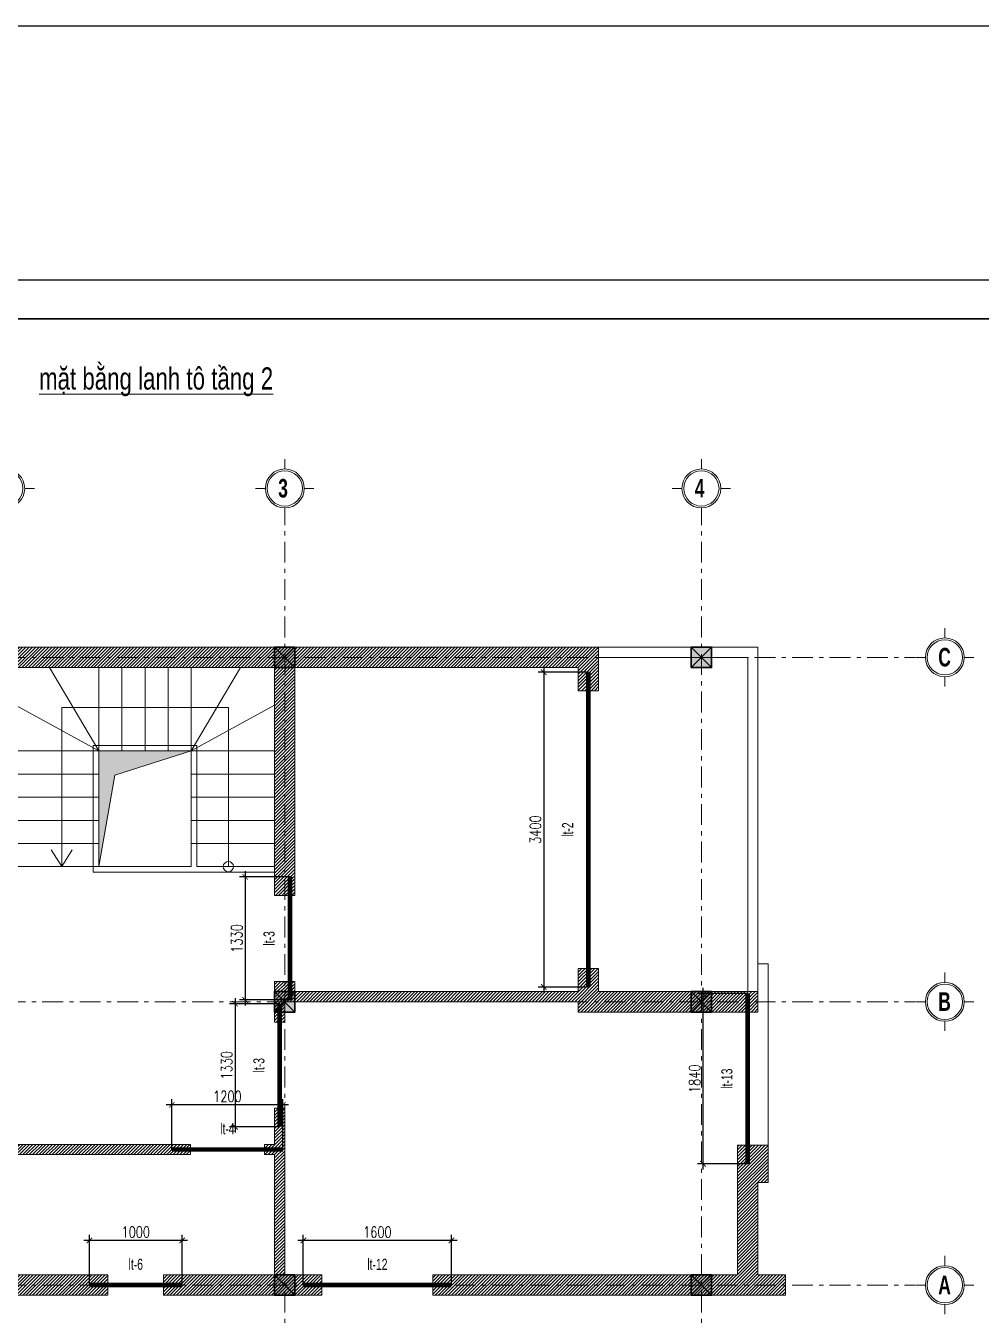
# Model space of a CAD drawing. Extents: x -1855204 to -1466800, y -1308584 to -996495.
# Drawn here: x -1807459 to -1797139, y -1283831 to -1269883 of the extents above; entities that cross this region are included whole.
import ezdxf
from ezdxf.enums import TextEntityAlignment as Align

# ---------------------------------------------------------------- set-up
doc = ezdxf.new("R2010")
doc.units = 0
doc.header["$LTSCALE"] = 150
doc.header["$PDMODE"] = 35
doc.linetypes.add('$1$HIDDEN', pattern=[0.375, 0.25, -0.125])
doc.linetypes.add('_Tim', pattern=[9, 5, -1.5, 1, -1.5])
doc.layers.get('0').update_dxf_attribs({"lineweight": 18})
doc.layers.get('Defpoints').update_dxf_attribs({"lineweight": 18})
for name, color, linetype, lineweight in [('05.Text', 253, 'Continuous', 18), ('06.betong', 2, 'Continuous', 35), ('11.Khung bo', 32, 'Continuous', 50), ('12.Khung', 36, 'Continuous', 25), ('KCVN-THAY', 7, 'Continuous', 25), ('LS - LANH TO', 3, 'Continuous', 35), ('LS-DIM', 251, 'Continuous', 13), ('LS-TEXT', 60, 'Continuous', 20), ('LS-THAY', 7, 'Continuous', 20), ('LS-TRUC', 108, '_Tim', 9)]:
    doc.layers.add(name, color=color, linetype=linetype, lineweight=lineweight)
doc.layers.add('DIM', color=1, linetype='Continuous')
doc.styles.add('AVANTHB', font='')
doc.styles.add('KCVN-LEADER', font='vnromadi.shx', dxfattribs={"width": 0.7, "height": 4})
doc.styles.add('LT', font='vnromadi.shx', dxfattribs={"width": 0.7})
doc.styles.add('vnsimpli', font='vnsimli.shx', dxfattribs={"width": 0.75})
doc.styles.get('AVANTHB').set_extended_font_data('.VnAvantH', bold=True)
doc.dimstyles.new('D-KHLT', dxfattribs={"dimtxt": 150, "dimasz": 0, "dimexe": 0, "dimexo": 0, "dimgap": 0, "dimtad": 1, "dimdec": 0, "dimlfac": 0.1, "dimzin": 0, "dimdsep": 46, "dimtxsty": 'LT', "dimblk1": 'ARCHTICK', "dimblk2": 'ARCHTICK', "dimsah": 1, "dimcen": 0, "dimsd1": 1, "dimsd2": 1, "dimclrd": 256, "dimclre": 256, "dimclrt": 60, "dimadec": 0, "dimazin": 0, "dimtfac": 0.02, "dimtdec": 0, "dimtix": 1, "dimtmove": 2, "dimatfit": 3, "dimldrblk": 'ARCHTICK', "dimfxl": 100, "dimtolj": 1, "dimtzin": 0, "dimarcsym": 0})
doc.dimstyles.new('D100(120)', dxfattribs={"dimtxt": 120, "dimasz": 60, "dimexe": 60, "dimexo": 0, "dimgap": 30, "dimtad": 1, "dimdec": 0, "dimdsep": 46, "dimtxsty": 'vnsimpli', "dimblk": 'ARCHTICK', "dimcen": 0, "dimdle": 60, "dimclrd": 256, "dimclre": 256, "dimclrt": 60, "dimadec": 0, "dimazin": 0, "dimtfac": 1, "dimtdec": 0, "dimtix": 1, "dimtmove": 0, "dimatfit": 3, "dimfxl": 1, "dimarcsym": 0})

# ---------------------------------------------------------------- blocks, each defined once
blk = doc.blocks.new('*U4')
at = {"layer": 'KCVN-THAY', "color": 140}
blk.add_lwpolyline([(214871.7555320811, 86966.67779709103), (215381.7983892245, 86966.67779709103), (215381.7983892245, 86579.67779709067), (214871.7555320811, 86579.67779709067)], close=True, dxfattribs=at)
blk = doc.blocks.new('100')
at = {"layer": '11.Khung bo', "const_width": 26.66642171496807}
blk.add_lwpolyline([(1860912.952608051, -945239.81715016), (1860912.952608051, -916940.07710515), (1896062.629731093, -916940.07710515), (1896062.629731093, -945239.81715016)], close=True, dxfattribs=at)
at = {"layer": '12.Khung', "color": 1}
blk.add_lwpolyline([(1901579.245723378, -945939.8107201778), (1901579.245723378, -916240.083535132), (1859579.631522304, -916240.083535132), (1859579.631522304, -945939.8107201778)], close=True, dxfattribs=at)
blk = doc.blocks.new('DANHTRUC')
for p, q in [((980383.3583424512, -947346.5755081226), (980383.3583424512, -947136.5755081228)), ((979963.3582164618, -947766.5756341117), (979753.3581534672, -947766.5756341117)), ((980803.3584684402, -947766.5756341117), (981013.3585314353, -947766.5756341117)), ((980383.3583424512, -948186.575760101), (980383.3583424512, -948396.575760101))]:
    blk.add_line(p, q)
for radius in [420.0001259892014, 380.0001259892015]:
    blk.add_circle((980383.3583424512, -947766.5756341117), radius)
blk = doc.blocks.new('q51251123')
at = {"layer": '06.betong'}
for points in [[(-2080522.041790367, -1045313.84883839), (-2080302.041790367, -1045313.84883839), (-2080302.041790367, -1045093.84883839), (-2080522.041790367, -1045093.84883839)], [(-2076022.041790367, -1045313.84883839), (-2075802.041790367, -1045313.84883839), (-2075802.041790367, -1045093.84883839), (-2076022.041790367, -1045093.84883839)], [(-2080522.041790367, -1049033.84883839), (-2080302.041790367, -1049033.84883839), (-2080302.041790367, -1048813.84883839), (-2080522.041790367, -1048813.84883839)], [(-2076022.041790367, -1049033.84883839), (-2075802.041790367, -1049033.84883839), (-2075802.041790367, -1048813.84883839), (-2076022.041790367, -1048813.84883839)], [(-2080522.041790367, -1052093.84883839), (-2080302.041790367, -1052093.84883839), (-2080302.041790367, -1051873.84883839), (-2080522.041790367, -1051873.84883839)], [(-2076022.041790367, -1052093.84883839), (-2075802.041790367, -1052093.84883839), (-2075802.041790367, -1051873.84883839), (-2076022.041790367, -1051873.84883839)]]:
    blk.add_hatch(color=251, dxfattribs=at).paths.add_polyline_path(points)
at = {"layer": 'DIM'}
for points in [[(-2080522.041790367, -1045313.84883839), (-2080302.041790367, -1045313.84883839), (-2080302.041790367, -1045093.84883839), (-2080522.041790367, -1045093.84883839)], [(-2076022.041790367, -1045313.84883839), (-2075802.041790367, -1045313.84883839), (-2075802.041790367, -1045093.84883839), (-2076022.041790367, -1045093.84883839)], [(-2080522.041790367, -1049033.84883839), (-2080302.041790367, -1049033.84883839), (-2080302.041790367, -1048813.84883839), (-2080522.041790367, -1048813.84883839)], [(-2076022.041790367, -1049033.84883839), (-2075802.041790367, -1049033.84883839), (-2075802.041790367, -1048813.84883839), (-2076022.041790367, -1048813.84883839)], [(-2080522.041790367, -1052093.84883839), (-2080302.041790367, -1052093.84883839), (-2080302.041790367, -1051873.84883839), (-2080522.041790367, -1051873.84883839)], [(-2076022.041790367, -1052093.84883839), (-2075802.041790367, -1052093.84883839), (-2075802.041790367, -1051873.84883839), (-2076022.041790367, -1051873.84883839)]]:
    blk.add_lwpolyline(points, close=True, dxfattribs=at)
at = {"layer": 'LS-TRUC', "ltscale": 0.3}
for p, q in [((-2080412.041790367, -1053493.84883839), (-2080412.041790367, -1043693.84883839)), ((-2075912.041790367, -1053493.84883839), (-2075912.041790367, -1043693.84883839)), ((-2088702.041790367, -1045203.84883839), (-2073602.041790367, -1045203.84883839)), ((-2088702.041790367, -1048923.84883839), (-2073602.041790367, -1048923.84883839)), ((-2088702.041790367, -1051983.84883839), (-2073602.041790367, -1051983.84883839))]:
    blk.add_line(p, q, dxfattribs=at)
at = {"layer": '05.Text', "xscale": 0.5, "yscale": 0.5, "zscale": 0.5}
for p in [(-2573623.720961592, -569495.56095834), (-2570603.720961592, -569495.56095834), (-2566103.720961592, -569495.56095834), (-2563474.304075382, -571320.5610213345), (-2563474.304075382, -575040.5610213345), (-2563474.304075382, -578100.5610213345)]:
    blk.add_blockref('DANHTRUC', p, dxfattribs=at)
at = {"layer": '05.Text', "style": 'AVANTHB', "width": 0.7}
for s, p in [('3', (-2080482.844099204, -1043476.528097691)), ('4', (-2075982.844099204, -1043476.528097691)), ('c', (-2073353.427212994, -1045301.528160686)), ('b', (-2073353.427212994, -1049021.528160686)), ('a', (-2073353.427212994, -1052081.528160686))]:
    blk.add_text(s, height=200, dxfattribs=at).set_placement(p)
blk = doc.blocks.new('_ArchTick')
at = {"layer": 'DIM', "color": 0, "const_width": 0.15}
blk.add_lwpolyline([(-0.5, -0.5), (0.5, 0.5)], dxfattribs=at)
blk = doc.blocks.new('*D2071')
at = {"layer": 'Defpoints', "color": 0, "transparency": 16777216}
for p in [(-1801381.312342177, -1276864.747833884), (-1801864.304734931, -1280264.747833884), (-1801381.312342177, -1280264.747833884)]:
    blk.add_point(p, dxfattribs=at)
at = {"layer": 'LS-DIM', "lineweight": -2, "transparency": 16777216}
for p, q in [((-1801381.312342177, -1276864.747833884), (-1801924.304734931, -1276864.747833884)), ((-1801864.304734931, -1276804.747833884), (-1801864.304734931, -1280324.747833884)), ((-1801381.312342177, -1280264.747833884), (-1801924.304734931, -1280264.747833884))]:
    blk.add_line(p, q, dxfattribs=at)
at = {"layer": 'LS-DIM', "lineweight": -2, "transparency": 16777216, "xscale": 60, "yscale": 60, "zscale": 60}
for p, rotation in [((-1801864.304734931, -1276864.747833884), 90), ((-1801864.304734931, -1280264.747833884), 270)]:
    blk.add_blockref('_ArchTick', p, dxfattribs=dict(at, rotation=rotation))
at = {"layer": 'LS-DIM', "color": 60, "transparency": 16777216, "insert": (-1801954.304734931, -1278564.747833884), "char_height": 120, "attachment_point": 5, "rotation": 90, "style": 'vnsimpli'}
blk.add_mtext('3400', dxfattribs=at)
blk = doc.blocks.new('*D2072')
at = {"layer": 'Defpoints', "color": 0, "transparency": 16777216}
for p in [(-1801381.312342177, -1276864.747833884), (-1801545.694115345, -1280264.747833884), (-1801381.312342177, -1280264.747833884)]:
    blk.add_point(p, dxfattribs=at)
at = {"layer": 'LS-DIM', "lineweight": -2, "transparency": 16777216}
for p, q in [((-1801381.312342177, -1276864.747833884), (-1801545.694115345, -1276864.747833884)), ((-1801381.312342177, -1280264.747833884), (-1801545.694115345, -1280264.747833884))]:
    blk.add_line(p, q, dxfattribs=at)
at = {"layer": 'LS-DIM', "color": 60, "transparency": 16777216, "insert": (-1801605.694115345, -1278564.747833884), "char_height": 120, "attachment_point": 5, "rotation": 90, "style": 'LT'}
blk.add_mtext('\\A1;lt-2', dxfattribs=at)
blk = doc.blocks.new('*D2075')
at = {"layer": 'Defpoints', "color": 0, "transparency": 16777216}
for p in [(-1799661.312342177, -1280334.747833884), (-1800144.304734931, -1282174.747833884), (-1799661.312342177, -1282174.747833884)]:
    blk.add_point(p, dxfattribs=at)
at = {"layer": 'LS-DIM', "lineweight": -2, "transparency": 16777216}
for p, q in [((-1799661.312342177, -1280334.747833884), (-1800204.304734931, -1280334.747833884)), ((-1800144.304734931, -1280274.747833884), (-1800144.304734931, -1282234.747833884)), ((-1799661.312342177, -1282174.747833884), (-1800204.304734931, -1282174.747833884))]:
    blk.add_line(p, q, dxfattribs=at)
at = {"layer": 'LS-DIM', "lineweight": -2, "transparency": 16777216, "xscale": 60, "yscale": 60, "zscale": 60}
for p, rotation in [((-1800144.304734931, -1280334.747833884), 90), ((-1800144.304734931, -1282174.747833884), 270)]:
    blk.add_blockref('_ArchTick', p, dxfattribs=dict(at, rotation=rotation))
at = {"layer": 'LS-DIM', "color": 60, "transparency": 16777216, "insert": (-1800234.304734931, -1281254.747833884), "char_height": 120, "attachment_point": 5, "rotation": 90, "style": 'vnsimpli'}
blk.add_mtext('1840', dxfattribs=at)
blk = doc.blocks.new('*D2076')
at = {"layer": 'Defpoints', "color": 0, "transparency": 16777216}
for p in [(-1799661.312342177, -1280334.747833884), (-1799825.694115345, -1282174.747833884), (-1799661.312342177, -1282174.747833884)]:
    blk.add_point(p, dxfattribs=at)
at = {"layer": 'LS-DIM', "lineweight": -2, "transparency": 16777216}
for p, q in [((-1799661.312342177, -1280334.747833884), (-1799825.694115345, -1280334.747833884)), ((-1799661.312342177, -1282174.747833884), (-1799825.694115345, -1282174.747833884))]:
    blk.add_line(p, q, dxfattribs=at)
at = {"layer": 'LS-DIM', "color": 60, "transparency": 16777216, "insert": (-1799885.694115345, -1281254.747833884), "char_height": 120, "attachment_point": 5, "rotation": 90, "style": 'LT'}
blk.add_mtext('\\A1;lt-13', dxfattribs=at)
blk = doc.blocks.new('*D2077')
at = {"layer": 'Defpoints', "color": 0, "transparency": 16777216}
for p in [(-1804461.312342177, -1283001.75544113), (-1804461.312342177, -1283484.747833884), (-1802861.312342177, -1283484.747833884)]:
    blk.add_point(p, dxfattribs=at)
at = {"layer": 'LS-DIM', "lineweight": -2, "transparency": 16777216}
for p, q in [((-1802801.312342177, -1283001.75544113), (-1804521.312342177, -1283001.75544113)), ((-1804461.312342177, -1283484.747833884), (-1804461.312342177, -1282941.75544113)), ((-1802861.312342177, -1283484.747833884), (-1802861.312342177, -1282941.75544113))]:
    blk.add_line(p, q, dxfattribs=at)
at = {"layer": 'LS-DIM', "lineweight": -2, "transparency": 16777216, "xscale": 60, "yscale": 60, "zscale": 60, "rotation": 180}
blk.add_blockref('_ArchTick', (-1804461.312342177, -1283001.75544113), dxfattribs=at)
at = {"layer": 'LS-DIM', "lineweight": -2, "transparency": 16777216, "xscale": 60, "yscale": 60, "zscale": 60}
blk.add_blockref('_ArchTick', (-1802861.312342177, -1283001.75544113), dxfattribs=at)
at = {"layer": 'LS-DIM', "color": 60, "transparency": 16777216, "insert": (-1803661.312342177, -1282911.75544113), "char_height": 120, "attachment_point": 5, "style": 'vnsimpli'}
blk.add_mtext('1600', dxfattribs=at)
blk = doc.blocks.new('*D2078')
at = {"layer": 'Defpoints', "color": 0, "transparency": 16777216}
for p in [(-1804461.312342177, -1283320.366060716), (-1804461.312342177, -1283484.747833884), (-1802861.312342177, -1283484.747833884)]:
    blk.add_point(p, dxfattribs=at)
at = {"layer": 'LS-DIM', "lineweight": -2, "transparency": 16777216}
for p, q in [((-1804461.312342177, -1283484.747833884), (-1804461.312342177, -1283320.366060716)), ((-1802861.312342177, -1283484.747833884), (-1802861.312342177, -1283320.366060716))]:
    blk.add_line(p, q, dxfattribs=at)
at = {"layer": 'LS-DIM', "color": 60, "transparency": 16777216, "insert": (-1803661.312342177, -1283260.366060716), "char_height": 120, "attachment_point": 5, "style": 'LT'}
blk.add_mtext('\\A1;lt-12', dxfattribs=at)
blk = doc.blocks.new('*D2079')
at = {"layer": 'Defpoints', "color": 0, "transparency": 16777216}
for p in [(-1806771.31234192, -1283001.75544113), (-1806771.31234192, -1283484.747833884), (-1805771.31234192, -1283484.747833884)]:
    blk.add_point(p, dxfattribs=at)
at = {"layer": 'LS-DIM', "lineweight": -2, "transparency": 16777216}
for p, q in [((-1805711.31234192, -1283001.75544113), (-1806831.31234192, -1283001.75544113)), ((-1806771.31234192, -1283484.747833884), (-1806771.31234192, -1282941.75544113)), ((-1805771.31234192, -1283484.747833884), (-1805771.31234192, -1282941.75544113))]:
    blk.add_line(p, q, dxfattribs=at)
at = {"layer": 'LS-DIM', "lineweight": -2, "transparency": 16777216, "xscale": 60, "yscale": 60, "zscale": 60, "rotation": 180}
blk.add_blockref('_ArchTick', (-1806771.31234192, -1283001.75544113), dxfattribs=at)
at = {"layer": 'LS-DIM', "lineweight": -2, "transparency": 16777216, "xscale": 60, "yscale": 60, "zscale": 60}
blk.add_blockref('_ArchTick', (-1805771.31234192, -1283001.75544113), dxfattribs=at)
at = {"layer": 'LS-DIM', "color": 60, "transparency": 16777216, "insert": (-1806271.31234192, -1282911.75544113), "char_height": 120, "attachment_point": 5, "style": 'vnsimpli'}
blk.add_mtext('1000', dxfattribs=at)
blk = doc.blocks.new('*D2080')
at = {"layer": 'Defpoints', "color": 0, "transparency": 16777216}
for p in [(-1806771.31234192, -1283320.366060716), (-1806771.31234192, -1283484.747833884), (-1805771.31234192, -1283484.747833884)]:
    blk.add_point(p, dxfattribs=at)
at = {"layer": 'LS-DIM', "lineweight": -2, "transparency": 16777216}
for p, q in [((-1806771.31234192, -1283484.747833884), (-1806771.31234192, -1283320.366060716)), ((-1805771.31234192, -1283484.747833884), (-1805771.31234192, -1283320.366060716))]:
    blk.add_line(p, q, dxfattribs=at)
at = {"layer": 'LS-DIM', "color": 60, "transparency": 16777216, "insert": (-1806271.31234192, -1283260.366060716), "char_height": 120, "attachment_point": 5, "style": 'LT'}
blk.add_mtext('\\A1;lt-6', dxfattribs=at)
blk = doc.blocks.new('*D2069')
at = {"layer": 'Defpoints', "color": 0, "transparency": 16777216}
for p in [(-1805881.31234192, -1281536.75544113), (-1805881.31234192, -1282019.747833884), (-1804681.31234192, -1282019.747833884)]:
    blk.add_point(p, dxfattribs=at)
at = {"layer": 'LS-DIM', "lineweight": -2, "transparency": 16777216}
for p, q in [((-1805881.31234192, -1282019.747833884), (-1805881.31234192, -1281476.75544113)), ((-1804681.31234192, -1282019.747833884), (-1804681.31234192, -1281476.75544113)), ((-1804621.31234192, -1281536.75544113), (-1805941.31234192, -1281536.75544113))]:
    blk.add_line(p, q, dxfattribs=at)
at = {"layer": 'LS-DIM', "lineweight": -2, "transparency": 16777216, "xscale": 60, "yscale": 60, "zscale": 60, "rotation": 180}
blk.add_blockref('_ArchTick', (-1805881.31234192, -1281536.75544113), dxfattribs=at)
at = {"layer": 'LS-DIM', "lineweight": -2, "transparency": 16777216, "xscale": 60, "yscale": 60, "zscale": 60}
blk.add_blockref('_ArchTick', (-1804681.31234192, -1281536.75544113), dxfattribs=at)
at = {"layer": 'LS-DIM', "color": 60, "transparency": 16777216, "insert": (-1805281.31234192, -1281446.75544113), "char_height": 120, "attachment_point": 5, "style": 'vnsimpli'}
blk.add_mtext('1200', dxfattribs=at)
blk = doc.blocks.new('*D2070')
at = {"layer": 'Defpoints', "color": 0, "transparency": 16777216}
for p in [(-1805881.31234192, -1281855.366060716), (-1805881.31234192, -1282019.747833884), (-1804681.31234192, -1282019.747833884)]:
    blk.add_point(p, dxfattribs=at)
at = {"layer": 'LS-DIM', "lineweight": -2, "transparency": 16777216}
for p, q in [((-1805881.31234192, -1282019.747833884), (-1805881.31234192, -1281855.366060716)), ((-1804681.31234192, -1282019.747833884), (-1804681.31234192, -1281855.366060716))]:
    blk.add_line(p, q, dxfattribs=at)
at = {"layer": 'LS-DIM', "color": 60, "transparency": 16777216, "insert": (-1805281.31234192, -1281795.366060716), "char_height": 120, "attachment_point": 5, "style": 'LT'}
blk.add_mtext('\\A1;lt-4', dxfattribs=at)
blk = doc.blocks.new('\xad3yjrtuktyl')
at = {"layer": '06.betong'}
blk.add_hatch(color=0, dxfattribs=at).paths.add_polyline_path([(-109.9999999999496, -110.0000000001134), (110.0000000000504, -110.0000000001137), (110.0000000000504, 109.9999999998863), (-109.9999999999496, 109.9999999998865)])
at = {"layer": '06.betong', "color": 0}
for p, q in [((-109.9999999999496, 109.9999999998865), (110.0000000000504, -110.0000000001137)), ((-109.9999999999496, -110.0000000001134), (110.0000000000504, 109.9999999998863))]:
    blk.add_line(p, q, dxfattribs=at)
blk.add_lwpolyline([(-109.9999999999496, -110.0000000001134), (110.0000000000504, -110.0000000001137), (110.0000000000504, 109.9999999998863), (-109.9999999999496, 109.9999999998865)], close=True, dxfattribs=at)
blk = doc.blocks.new('124214xcz')
at = {"layer": 'LS-DIM'}
h = blk.add_hatch(dxfattribs=at)
h.set_pattern_fill('ANSI31', color=256, scale=200)
h.set_pattern_definition([(45, (-2042245.842348462, -1112610.012049469), (-17.67766952966369, 17.67766952966369), [])])
h.paths.add_polyline_path([(-2042025.842348462, -1105830.012049469), (-2040475.842348462, -1105830.012049469), (-2038375.842348462, -1105830.012049469), (-2038375.842348462, -1108290.012049469), (-2038265.842348462, -1108290.012049469), (-2038265.842348463, -1105830.012049469), (-2037765.842348462, -1105830.012049469), (-2035465.842348462, -1105830.012049469), (-2035465.842348462, -1108290.012049469), (-2035245.842348462, -1108290.012049469), (-2035245.842348463, -1105830.012049469), (-2032185.842348462, -1105830.012049469), (-2032185.842348462, -1106080.012049469), (-2031965.842348462, -1106080.012049469), (-2031965.842348462, -1105610.012049469), (-2037765.842348462, -1105610.012049469), (-2040475.842348462, -1105610.012049469), (-2042245.842348463, -1105610.012049469), (-2042245.842348462, -1106680.012049469), (-2042025.842348463, -1106680.012049469)])
h.paths.add_polyline_path([(-2042025.842348462, -1109440.012049469), (-2038375.842348462, -1109440.012049469), (-2038375.842348462, -1109660.012049469), (-2038265.842348463, -1109660.012049469), (-2038265.842348462, -1109330.012049469), (-2038265.842348462, -1109220.012049469), (-2038375.842348462, -1109220.012049469), (-2038375.842348462, -1109330.012049469), (-2042025.842348463, -1109330.012049469), (-2042025.842348463, -1108480.012049469), (-2042245.842348462, -1108480.012049469), (-2042245.842348462, -1111250.012049469), (-2042245.842348463, -1112610.012049469), (-2040425.842348462, -1112610.012049469), (-2040425.842348462, -1112390.012049469), (-2042025.842348462, -1112390.012049469), (-2042025.842348462, -1111250.012049469)])
h.paths.add_polyline_path([(-2038375.842348462, -1112390.012049469), (-2039025.842348462, -1112390.012049469), (-2039025.842348462, -1112610.012049469), (-2037265.842348462, -1112610.012049469), (-2037265.842348463, -1112390.012049469), (-2038265.842348462, -1112390.012049469), (-2038265.842348463, -1111090.012049469), (-2036375.842348462, -1111090.012049469), (-2036375.842348462, -1110980.012049469), (-2038265.842348462, -1110980.012049469), (-2038265.842348462, -1110590.012049469), (-2038375.842348462, -1110590.012049469)])
h.paths.add_polyline_path([(-2034955.842348462, -1112610.012049469), (-2034955.842348462, -1112390.012049469), (-2035355.842348462, -1112390.012049469), (-2035355.842348463, -1110590.012049469), (-2035465.842348462, -1110590.012049469), (-2035465.842348462, -1110980.012049469), (-2035575.842348462, -1110980.012049469), (-2035575.842348462, -1111090.012049469), (-2035465.842348462, -1111090.012049469), (-2035465.842348462, -1112390.012049469), (-2036665.842348462, -1112390.012049469), (-2036665.842348463, -1112610.012049469)])
h.paths.add_polyline_path([(-2033755.842348462, -1112390.012049469), (-2033755.842348462, -1112610.012049469), (-2030245.842348462, -1112610.012049469), (-2029945.842348462, -1112610.012049469), (-2029945.842348462, -1112390.012049469), (-2030245.842348462, -1112390.012049469), (-2030245.842348462, -1111390.012049469), (-2030135.842348462, -1111390.012049469), (-2030135.842348463, -1110990.012049469), (-2030465.842348462, -1110990.012049469), (-2030465.842348463, -1112390.012049469)])
h.paths.add_polyline_path([(-2031965.842348462, -1109330.012049469), (-2031965.842348462, -1109080.012049469), (-2032185.842348462, -1109080.012049469), (-2032185.842348462, -1109330.012049469), (-2035245.842348462, -1109330.012049469), (-2035245.842348463, -1109220.012049469), (-2035465.842348462, -1109220.012049469), (-2035465.842348462, -1109330.012049469), (-2035465.842348462, -1109660.012049469), (-2035355.842348462, -1109660.012049469), (-2035355.842348463, -1109440.012049469), (-2032185.842348462, -1109440.012049469), (-2032185.842348462, -1109550.012049469), (-2030465.842348462, -1109550.012049469), (-2030245.842348462, -1109550.012049469), (-2030245.842348462, -1109330.012049469), (-2031245.842348462, -1109330.012049469)])
h = blk.add_hatch(color=253, dxfattribs=at)
h.dxf.hatch_style = 1
h.paths.add_polyline_path([(-2036365.842348463, -1106730.012049469), (-2037365.842348462, -1106730.012049469), (-2037365.842348463, -1107980.012049468), (-2037191.453598797, -1106992.563933489)])
for p, q in [((-2031965.842348462, -1105610.012049469), (-2037765.842348462, -1105610.012049469)), ((-2031965.842348462, -1106080.012049469), (-2031965.842348462, -1105610.012049469)), ((-2030245.842348462, -1105610.012049469), (-2031965.842348462, -1105610.012049469)), ((-2030245.842348462, -1109330.012049469), (-2030245.842348462, -1105610.012049469)), ((-2030355.842348462, -1105720.012049469), (-2031965.842348462, -1105720.012049469)), ((-2030355.842348462, -1109330.012049469), (-2030355.842348462, -1105720.012049469)), ((-2037765.842348462, -1105830.012049469), (-2038265.842348462, -1105830.012049469)), ((-2037365.842348462, -1106730.012049469), (-2037897.537661412, -1105830.012049469)), ((-2035465.842348462, -1105830.012049469), (-2037765.842348462, -1105830.012049469)), ((-2037365.842348462, -1105830.012049469), (-2037365.842348462, -1106730.012049469)), ((-2037115.842348462, -1106730.012049469), (-2037115.842348462, -1105830.012049469)), ((-2036865.842348462, -1106730.012049469), (-2036865.842348462, -1105830.012049469)), ((-2036615.842348462, -1106730.012049469), (-2036615.842348462, -1105830.012049469)), ((-2036365.842348462, -1105830.012049469), (-2036365.842348462, -1106730.012049469)), ((-2036365.842348462, -1106730.012049469), (-2035834.147035513, -1105830.012049469)), ((-2032185.842348462, -1105830.012049469), (-2035245.842348462, -1105830.012049469)), ((-2032185.842348462, -1106080.012049469), (-2032185.842348462, -1105830.012049469)), ((-2032185.842348462, -1106080.012049469), (-2031965.842348462, -1106080.012049469)), ((-2037365.842348462, -1106730.012049469), (-2038265.842348462, -1106234.611938855)), ((-2036365.842348462, -1106730.012049469), (-2035465.842348462, -1106234.611938855)), ((-2037365.842348462, -1106730.012049469), (-2038265.842348462, -1106730.012049469)), ((-2035465.842348462, -1106730.012049469), (-2036365.842348462, -1106730.012049469)), ((-2037365.842348462, -1106980.012049469), (-2038265.842348462, -1106980.012049469)), ((-2035465.842348462, -1106980.012049469), (-2036365.842348462, -1106980.012049469)), ((-2037365.842348462, -1107230.012049469), (-2038265.842348462, -1107230.012049469)), ((-2035465.842348462, -1107230.012049469), (-2036365.842348462, -1107230.012049469)), ((-2037365.842348462, -1107480.012049469), (-2038265.842348462, -1107480.012049469)), ((-2035465.842348462, -1107480.012049469), (-2036365.842348462, -1107480.012049469)), ((-2037365.842348462, -1107730.012049469), (-2038265.842348462, -1107730.012049469)), ((-2037365.842348462, -1107730.012049469), (-2038265.842348462, -1107730.012049469)), ((-2035465.842348462, -1107730.012049469), (-2036365.842348462, -1107730.012049469)), ((-2035465.842348462, -1107730.012049469), (-2036365.842348462, -1107730.012049469)), ((-2037365.842348462, -1107980.012049469), (-2038265.842348462, -1107980.012049469)), ((-2035465.842348462, -1107980.012049469), (-2036305.842348462, -1107980.012049469)), ((-2036305.842348462, -1108040.012049469), (-2035465.842348462, -1108040.012049469)), ((-2035465.842348462, -1108290.012049469), (-2035245.842348462, -1108290.012049469)), ((-2032185.842348462, -1109330.012049469), (-2032185.842348462, -1109080.012049469)), ((-2032185.842348462, -1109080.012049469), (-2031965.842348462, -1109080.012049469)), ((-2031965.842348462, -1109330.012049469), (-2031965.842348462, -1109080.012049469)), ((-2035465.842348463, -1109220.012049469), (-2035245.842348462, -1109220.012049469)), ((-2035465.842348462, -1109330.012049469), (-2035465.842348462, -1109660.012049469)), ((-2035245.842348462, -1109330.012049469), (-2032185.842348462, -1109330.012049469)), ((-2031965.842348462, -1109330.012049469), (-2031245.842348462, -1109330.012049469)), ((-2031245.842348462, -1109330.012049469), (-2030245.842348462, -1109330.012049469)), ((-2030245.842348462, -1109550.012049469), (-2030245.842348462, -1109330.012049469)), ((-2035355.842348462, -1109440.012049469), (-2032185.842348462, -1109440.012049469)), ((-2035355.842348462, -1109440.012049469), (-2035355.842348462, -1109660.012049469)), ((-2032185.842348462, -1109440.012049469), (-2032185.842348462, -1109550.012049469)), ((-2035355.842348462, -1109660.012049469), (-2035465.842348462, -1109660.012049469)), ((-2032185.842348462, -1109550.012049469), (-2030465.842348462, -1109550.012049469)), ((-2030465.842348462, -1109550.012049469), (-2030465.842348462, -1109550.012049469)), ((-2030465.842348462, -1109550.012049469), (-2030245.842348462, -1109550.012049469)), ((-2035465.842348462, -1110590.012049469), (-2035465.842348462, -1110980.012049469)), ((-2035355.842348462, -1110590.012049469), (-2035465.842348462, -1110590.012049469)), ((-2035355.842348462, -1110590.012049469), (-2035355.842348462, -1112390.012049469)), ((-2038265.842348462, -1110980.012049469), (-2036375.842348462, -1110980.012049469)), ((-2036375.842348462, -1111090.012049469), (-2036375.842348462, -1110980.012049469)), ((-2035575.842348462, -1110980.012049469), (-2035465.842348462, -1110980.012049469)), ((-2035575.842348462, -1111090.012049469), (-2035575.842348462, -1110980.012049469)), ((-2030465.842348462, -1112390.012049469), (-2030465.842348462, -1110990.012049469)), ((-2038265.842348462, -1111090.012049469), (-2036375.842348462, -1111090.012049469)), ((-2035575.842348462, -1111090.012049469), (-2035465.842348462, -1111090.012049469)), ((-2035465.842348462, -1111090.012049469), (-2035465.842348462, -1112390.012049469)), ((-2035465.842348462, -1112000.018313161), (-2035465.842348462, -1112390.012049469)), ((-2038265.842348462, -1112390.012049469), (-2037265.842348462, -1112390.012049469)), ((-2037265.842348462, -1112390.012049469), (-2037265.842348462, -1112610.012049469)), ((-2036665.842348462, -1112390.012049469), (-2035465.842348462, -1112390.012049469)), ((-2036665.842348462, -1112390.012049469), (-2036665.842348462, -1112610.012049469)), ((-2035355.842348462, -1112390.012049469), (-2034955.842348462, -1112390.012049469)), ((-2034955.842348462, -1112390.012049469), (-2034955.842348462, -1112610.012049469)), ((-2033755.842348462, -1112390.012049469), (-2030465.842348462, -1112390.012049469)), ((-2033755.842348462, -1112390.012049469), (-2033755.842348462, -1112610.012049469))]:
    blk.add_line(p, q, dxfattribs=at)
at = {"layer": 'LS-DIM', "linetype": '$1$HIDDEN', "ltscale": 500}
for p, q in [((-2035965.842348462, -1106261.945111131), (-2037765.842348462, -1106261.945111131)), ((-2037765.842348462, -1107980.012049469), (-2037765.842348462, -1106261.945111131)), ((-2035965.842348462, -1107980.012049469), (-2035965.842348462, -1106261.945111131)), ((-2037765.842348462, -1107980.012049469), (-2037878.981937842, -1107799.412819114)), ((-2037765.842348462, -1107980.012049469), (-2037652.702759082, -1107799.412819114))]:
    blk.add_line(p, q, dxfattribs=at)
at = {"layer": 'LS-DIM'}
for points in [[(-2037765.842348462, -1105610.012049469), (-2040475.842348462, -1105610.012049469)], [(-2035465.842348462, -1105830.012049469), (-2035465.842348462, -1108290.012049469)], [(-2035245.842348462, -1108290.012049469), (-2035245.842348462, -1105830.012049469)], [(-2036305.842348462, -1108040.012049469), (-2037425.842348462, -1108040.012049469), (-2037425.842348462, -1106670.012049469), (-2036305.842348462, -1106670.012049469), (-2036305.842348462, -1107980.012049469)], [(-2037365.842348462, -1107980.012049469), (-2037191.453598796, -1106992.563933489), (-2036365.842348462, -1106730.012049469)], [(-2030135.842348462, -1110990.012049469), (-2030135.842348462, -1109030.012049469), (-2030245.842348462, -1109030.012049469), (-2030245.842348462, -1109330.012049469)], [(-2035465.842348462, -1109220.012049469), (-2035465.842348462, -1109330.012049469)], [(-2035245.842348462, -1109330.012049469), (-2035245.842348462, -1109220.012049469)], [(-2030465.842348462, -1110990.012049469), (-2030135.842348462, -1110990.012049469), (-2030135.842348462, -1111390.012049469), (-2030245.842348462, -1111390.012049469), (-2030245.842348462, -1112390.012049469), (-2029945.842348462, -1112390.012049469), (-2029945.842348462, -1112610.012049469), (-2030245.842348462, -1112610.012049469)], [(-2039025.842348462, -1112610.012049469), (-2037265.842348462, -1112610.012049469)], [(-2036665.842348462, -1112610.012049469), (-2034955.842348462, -1112610.012049469)], [(-2033755.842348462, -1112610.012049469), (-2030245.842348462, -1112610.012049469)]]:
    blk.add_lwpolyline(points, dxfattribs=at)
blk.add_lwpolyline([(-2036365.842348462, -1107980.012049469), (-2037365.842348462, -1107980.012049469), (-2037365.842348462, -1106730.012049469), (-2036365.842348462, -1106730.012049469)], close=True, dxfattribs=at)
blk.add_circle((-2035965.842348462, -1107980.012049469), 55.602967131068, dxfattribs=at)
for p in [(-2035355.842348462, -1105720.012049469), (-2030855.842348462, -1105720.012049469), (-2035355.842348462, -1109440.012049469), (-2030855.842348462, -1109440.012049469), (-2035355.842348462, -1112500.012049469), (-2030855.842348462, -1112500.012049469)]:
    blk.add_blockref('\xad3yjrtuktyl', p, dxfattribs=at)
blk = doc.blocks.new('*D2086')
at = {"layer": 'Defpoints', "color": 0, "transparency": 16777216}
for p in [(-1804716.312342177, -1280444.747833884), (-1805199.304734931, -1281774.747833884), (-1804716.312342177, -1281774.747833884)]:
    blk.add_point(p, dxfattribs=at)
at = {"layer": 'LS-DIM', "lineweight": -2, "transparency": 16777216}
for p, q in [((-1805199.304734931, -1280384.747833884), (-1805199.304734931, -1281834.747833884)), ((-1804716.312342177, -1280444.747833884), (-1805259.304734931, -1280444.747833884)), ((-1804716.312342177, -1281774.747833884), (-1805259.304734931, -1281774.747833884))]:
    blk.add_line(p, q, dxfattribs=at)
at = {"layer": 'LS-DIM', "lineweight": -2, "transparency": 16777216, "xscale": 60, "yscale": 60, "zscale": 60}
for p, rotation in [((-1805199.304734931, -1280444.747833884), 90), ((-1805199.304734931, -1281774.747833884), 270)]:
    blk.add_blockref('_ArchTick', p, dxfattribs=dict(at, rotation=rotation))
at = {"layer": 'LS-DIM', "color": 60, "transparency": 16777216, "insert": (-1805289.304734931, -1281109.747833884), "char_height": 120, "attachment_point": 5, "rotation": 90, "style": 'vnsimpli'}
blk.add_mtext('1330', dxfattribs=at)
blk = doc.blocks.new('*D2087')
at = {"layer": 'Defpoints', "color": 0, "transparency": 16777216}
for p in [(-1804716.312342177, -1280444.747833884), (-1804880.694115345, -1281774.747833884), (-1804716.312342177, -1281774.747833884)]:
    blk.add_point(p, dxfattribs=at)
at = {"layer": 'LS-DIM', "lineweight": -2, "transparency": 16777216}
for p, q in [((-1804716.312342177, -1280444.747833884), (-1804880.694115345, -1280444.747833884)), ((-1804716.312342177, -1281774.747833884), (-1804880.694115345, -1281774.747833884))]:
    blk.add_line(p, q, dxfattribs=at)
at = {"layer": 'LS-DIM', "color": 60, "transparency": 16777216, "insert": (-1804940.694115345, -1281109.747833884), "char_height": 120, "attachment_point": 5, "rotation": 90, "style": 'LT'}
blk.add_mtext('\\A1;lt-3', dxfattribs=at)
blk = doc.blocks.new('*D2088')
at = {"layer": 'Defpoints', "color": 0, "transparency": 16777216}
for p in [(-1804606.312342177, -1279074.747833884), (-1805089.304734931, -1280404.747833884), (-1804606.312342177, -1280404.747833884)]:
    blk.add_point(p, dxfattribs=at)
at = {"layer": 'LS-DIM', "lineweight": -2, "transparency": 16777216}
for p, q in [((-1804606.312342177, -1279074.747833884), (-1805149.304734931, -1279074.747833884)), ((-1805089.304734931, -1279014.747833884), (-1805089.304734931, -1280464.747833884)), ((-1804606.312342177, -1280404.747833884), (-1805149.304734931, -1280404.747833884))]:
    blk.add_line(p, q, dxfattribs=at)
at = {"layer": 'LS-DIM', "lineweight": -2, "transparency": 16777216, "xscale": 60, "yscale": 60, "zscale": 60}
for p, rotation in [((-1805089.304734931, -1279074.747833884), 90), ((-1805089.304734931, -1280404.747833884), 270)]:
    blk.add_blockref('_ArchTick', p, dxfattribs=dict(at, rotation=rotation))
at = {"layer": 'LS-DIM', "color": 60, "transparency": 16777216, "insert": (-1805179.304734931, -1279739.747833884), "char_height": 120, "attachment_point": 5, "rotation": 90, "style": 'vnsimpli'}
blk.add_mtext('1330', dxfattribs=at)
blk = doc.blocks.new('*D2089')
at = {"layer": 'Defpoints', "color": 0, "transparency": 16777216}
for p in [(-1804606.312342177, -1279074.747833884), (-1804770.694115345, -1280404.747833884), (-1804606.312342177, -1280404.747833884)]:
    blk.add_point(p, dxfattribs=at)
at = {"layer": 'LS-DIM', "lineweight": -2, "transparency": 16777216}
for p, q in [((-1804606.312342177, -1279074.747833884), (-1804770.694115345, -1279074.747833884)), ((-1804606.312342177, -1280404.747833884), (-1804770.694115345, -1280404.747833884))]:
    blk.add_line(p, q, dxfattribs=at)
at = {"layer": 'LS-DIM', "color": 60, "transparency": 16777216, "insert": (-1804830.694115345, -1279739.747833884), "char_height": 120, "attachment_point": 5, "rotation": 90, "style": 'LT'}
blk.add_mtext('\\A1;lt-3', dxfattribs=at)

msp = doc.modelspace()

# ---------------------------------------------------------------- linework, layer by layer
at = {"layer": 'LS - LANH TO', "linetype": 'Continuous', "const_width": 50}
for points in [[(-1801381.312342177, -1280264.747833884), (-1801381.312342177, -1276864.747834141)], [(-1804606.312342177, -1280404.747833884), (-1804606.312342177, -1279074.747834141)], [(-1799661.312342177, -1282174.747833884), (-1799661.312342177, -1280334.747834141)], [(-1804716.312342177, -1281774.747833884), (-1804716.312342177, -1280444.747834141)], [(-1805881.31234192, -1282019.747833884), (-1804681.312342177, -1282019.747833884)], [(-1806771.31234192, -1283484.747833884), (-1805771.312342177, -1283484.747833884)], [(-1804461.312342177, -1283484.747833884), (-1802861.312342434, -1283484.747833884)]]:
    msp.add_lwpolyline(points, dxfattribs=at)
at = {"layer": 'LS-THAY', "color": 140}
for points in [[(-1855203.375532818, -1231183.087245309), (-1466800.318301671, -1231182.584094209), (-1466800.318301671, -1269883.338954686), (-1855203.375532818, -1269883.336189536)], [(-1855203.127630768, -1269883.333222963), (-1466800.070399621, -1269882.830071863), (-1466800.070399621, -1308583.58493234), (-1855203.127630768, -1308583.58216719)]]:
    msp.add_lwpolyline(points, close=True, dxfattribs=at)

# ---------------------------------------------------------------- block references
at = {"layer": '05.Text', "xscale": 0.5948727274080738, "yscale": 0.5948727274080738, "zscale": 0.5948727274080738}
msp.add_blockref('100', (-2922615.065117264, -727585.3480510636), dxfattribs=at)
at = {"layer": '05.Text'}
msp.add_blockref('124214xcz', (230694.5300062853, -170984.7357844149), dxfattribs=at)
at = {"layer": 'Defpoints', "xscale": 60, "yscale": 60, "zscale": 60}
msp.add_blockref('*U4', (-14711282.28625442, -6487884.004055035), dxfattribs=at)
at = {"layer": 'LS-DIM'}
msp.add_blockref('q51251123', (275750.7294481902, -231500.8989954931), dxfattribs=at)

# ---------------------------------------------------------------- texts
at = {"layer": 'LS-TEXT', "style": 'KCVN-LEADER', "width": 0.75}
msp.add_text('%%UmÆt b»ng lanh t« tÇng 2', height=240, dxfattribs=at).set_placement((-1806051.832843253, -1273812.000034179), align=Align.CENTER)

# ---------------------------------------------------------------- dimensions: what is measured, and where the dimension line sits
at = {"layer": 'LS-DIM'}
for base, p1, p2, picture, middle in [((-1801864.304734931, -1280264.747833884), (-1801381.312342177, -1276864.747833884), (-1801381.312342177, -1280264.747833884), '*D2071', (-1801954.304734931, -1278564.747833884)), ((-1805089.304734931, -1280404.747833884), (-1804606.312342177, -1279074.747833884), (-1804606.312342177, -1280404.747833884), '*D2088', (-1805179.304734931, -1279739.747833884)), ((-1805199.304734931, -1281774.747833884), (-1804716.312342177, -1280444.747833884), (-1804716.312342177, -1281774.747833884), '*D2086', (-1805289.304734931, -1281109.747833884)), ((-1800144.304734931, -1282174.747833884), (-1799661.312342177, -1280334.747833884), (-1799661.312342177, -1282174.747833884), '*D2075', (-1800234.304734931, -1281254.747833884))]:
    dim = msp.add_linear_dim(base=base, p1=p1, p2=p2, angle=90, dimstyle='D100(120)', dxfattribs=at)
    dim.commit()
    dim.dimension.update_dxf_attribs({"geometry": picture, "text_midpoint": middle})
for base, p1, p2, text, picture, middle in [((-1801545.694115345, -1280264.747833884), (-1801381.312342177, -1276864.747833884), (-1801381.312342177, -1280264.747833884), 'lt-2', '*D2072', (-1801605.694115345, -1278564.747833884)), ((-1804770.694115345, -1280404.747833884), (-1804606.312342177, -1279074.747833884), (-1804606.312342177, -1280404.747833884), 'lt-3', '*D2089', (-1804830.694115345, -1279739.747833884)), ((-1799825.694115345, -1282174.747833884), (-1799661.312342177, -1280334.747833884), (-1799661.312342177, -1282174.747833884), 'lt-13', '*D2076', (-1799885.694115345, -1281254.747833884)), ((-1804880.694115345, -1281774.747833884), (-1804716.312342177, -1280444.747833884), (-1804716.312342177, -1281774.747833884), 'lt-3', '*D2087', (-1804940.694115345, -1281109.747833884))]:
    dim = msp.add_linear_dim(base=base, p1=p1, p2=p2, angle=90, text=text, dimstyle='D-KHLT', override={"dimtxt": 120}, dxfattribs=at)
    dim.commit()
    dim.dimension.update_dxf_attribs({"geometry": picture, "text_midpoint": middle})
for base, p1, p2, picture, middle in [((-1805881.31234192, -1281536.75544113), (-1804681.31234192, -1282019.747833884), (-1805881.31234192, -1282019.747833884), '*D2069', (-1805281.31234192, -1281446.75544113)), ((-1806771.31234192, -1283001.75544113), (-1805771.31234192, -1283484.747833884), (-1806771.31234192, -1283484.747833884), '*D2079', (-1806271.31234192, -1282911.75544113)), ((-1804461.312342177, -1283001.75544113), (-1802861.312342177, -1283484.747833884), (-1804461.312342177, -1283484.747833884), '*D2077', (-1803661.312342177, -1282911.75544113))]:
    dim = msp.add_linear_dim(base=base, p1=p1, p2=p2, dimstyle='D100(120)', dxfattribs=at)
    dim.commit()
    dim.dimension.update_dxf_attribs({"geometry": picture, "text_midpoint": middle})
for base, p1, p2, text, picture, middle in [((-1805881.31234192, -1281855.366060716), (-1804681.31234192, -1282019.747833884), (-1805881.31234192, -1282019.747833884), 'lt-4', '*D2070', (-1805281.31234192, -1281795.366060716)), ((-1806771.31234192, -1283320.366060716), (-1805771.31234192, -1283484.747833884), (-1806771.31234192, -1283484.747833884), 'lt-6', '*D2080', (-1806271.31234192, -1283260.366060716)), ((-1804461.312342177, -1283320.366060716), (-1802861.312342177, -1283484.747833884), (-1804461.312342177, -1283484.747833884), 'lt-12', '*D2078', (-1803661.312342177, -1283260.366060716))]:
    dim = msp.add_linear_dim(base=base, p1=p1, p2=p2, text=text, dimstyle='D-KHLT', override={"dimtxt": 120}, dxfattribs=at)
    dim.commit()
    dim.dimension.update_dxf_attribs({"geometry": picture, "text_midpoint": middle})

doc.saveas('drawing.dxf')
